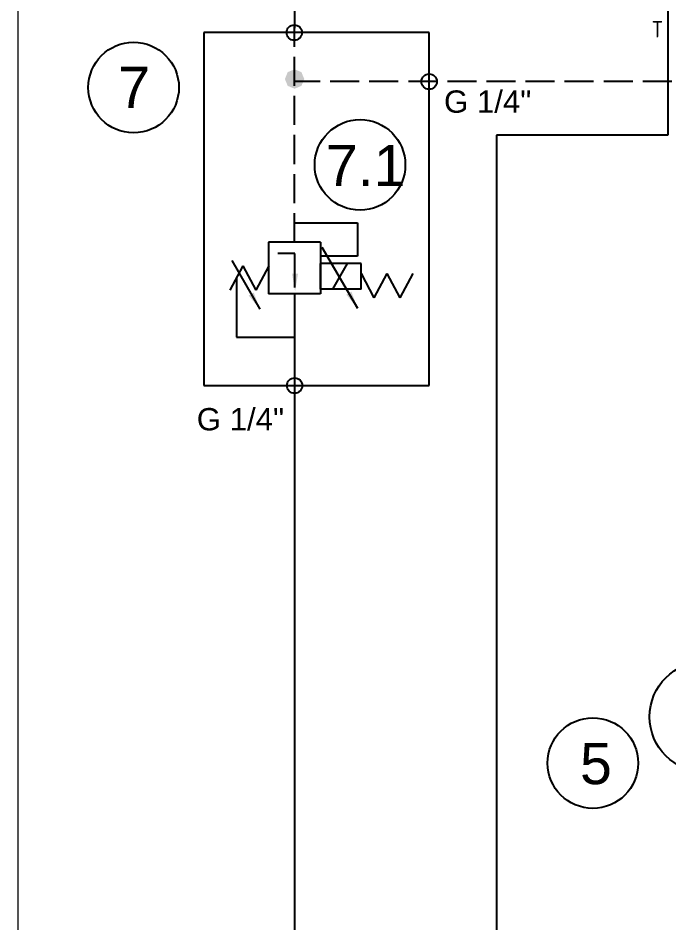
# Model space of a CAD drawing. Header units: inches. Extents: x -45549 to -45252, y 2679 to 2889.
# Drawn here: x -45549.06 to -45519.9, y 2711.41 to 2751.95 of the extents above; entities that cross this region are included whole.
import ezdxf
from ezdxf.enums import TextEntityAlignment as Align

# ---------------------------------------------------------------- set-up
doc = ezdxf.new("R2010")
doc.units = ezdxf.units.IN
doc.header["$MEASUREMENT"] = 0
doc.linetypes.add('HIDDEN', pattern=[3.5, 2.25, -1.25])
doc.linetypes.add('KESIKCIZGI', pattern=[4.375, 3.25, -1.125])
doc.layers.add('katman 1', color=7, linetype='Continuous')
doc.styles.add('ISO', font='ISO', dxfattribs={"height": 4})
doc.styles.get("Standard").update_dxf_attribs({"font": 'arial.ttf'})

msp = doc.modelspace()

# ---------------------------------------------------------------- linework, layer by layer
at = {"color": 3, "lineweight": 0}
msp.add_line((-45549.058, 2679.31), (-45549.058, 2889.31), dxfattribs=at)
at = {"color": 1, "linetype": 'HIDDEN'}
msp.add_line((-45536.673, 2764.251), (-45536.673, 2751.302), dxfattribs=at)
at = {"color": 5, "linetype": 'ByBlock'}
for p, q in [((-45519.959, 2752.465), (-45519.959, 2746.71)), ((-45519.959, 2746.71), (-45527.632, 2746.71)), ((-45527.632, 2746.71), (-45527.632, 2693.368)), ((-45536.673, 2739.591), (-45536.673, 2693.368))]:
    msp.add_line(p, q, dxfattribs=at)
at = {"color": 1, "linetype": 'KESIKCIZGI', "ltscale": 0.4}
for p, q in [((-45536.673, 2741.914), (-45536.673, 2751.647)), ((-45514.526, 2749.107), (-45536.687, 2749.107))]:
    msp.add_line(p, q, dxfattribs=at)
at = {"color": 3, "linetype": 'ByBlock'}
for p, q in [((-45540.744, 2751.302), (-45540.744, 2735.486)), ((-45530.644, 2751.302), (-45540.744, 2751.302)), ((-45530.644, 2735.486), (-45530.644, 2751.302)), ((-45540.744, 2735.486), (-45530.644, 2735.486))]:
    msp.add_line(p, q, dxfattribs=at)
at = {"color": 2, "linetype": 'ByBlock'}
for p, q in [((-45536.687, 2742.78), (-45533.852, 2742.78)), ((-45533.852, 2742.78), (-45533.852, 2741.289)), ((-45537.835, 2741.914), (-45537.835, 2739.591)), ((-45535.51, 2741.914), (-45537.835, 2741.914)), ((-45535.51, 2741.914), (-45535.51, 2739.591)), ((-45533.852, 2741.289), (-45535.51, 2741.289)), ((-45535.51, 2739.799), (-45535.51, 2740.96)), ((-45533.69, 2740.96), (-45535.51, 2740.96)), ((-45533.69, 2739.799), (-45533.69, 2740.96)), ((-45533.69, 2739.799), (-45535.51, 2739.799)), ((-45535.51, 2739.591), (-45537.835, 2739.591))]:
    msp.add_line(p, q, dxfattribs=at)
at = {"color": 7, "linetype": 'ByBlock'}
for p, q in [((-45536.661, 2741.406), (-45537.424, 2741.406)), ((-45536.661, 2739.881), (-45536.661, 2741.406)), ((-45539.49, 2741.084), (-45538.222, 2738.904)), ((-45538.988, 2740.85), (-45539.568, 2739.76)), ((-45538.988, 2740.85), (-45538.406, 2739.761)), ((-45537.826, 2740.851), (-45538.406, 2739.761))]:
    msp.add_line(p, q, dxfattribs=at)
at = {"color": 7}
for p, q in [((-45535.445, 2741.682), (-45533.848, 2738.948)), ((-45534.311, 2740.96), (-45534.98, 2739.804)), ((-45533.696, 2740.503), (-45533.116, 2739.412)), ((-45532.536, 2740.503), (-45533.116, 2739.412)), ((-45532.536, 2740.503), (-45531.954, 2739.413)), ((-45531.374, 2740.503), (-45531.954, 2739.413))]:
    msp.add_line(p, q, dxfattribs=at)
at = {"color": 1, "linetype": 'KESIKCIZGI', "ltscale": 6}
for p, q in [((-45539.278, 2740.305), (-45539.278, 2737.66)), ((-45539.278, 2737.66), (-45536.673, 2737.66))]:
    msp.add_line(p, q, dxfattribs=at)
at = {"color": 7, "linetype": 'ByBlock'}
for centre, radius in [((-45536.687, 2751.302), 0.345), ((-45530.644, 2749.107), 0.345), ((-45536.673, 2735.486), 0.345), ((-45518.289, 2720.646), 2.478), ((-45523.31, 2718.572), 2.029)]:
    msp.add_circle(centre, radius, dxfattribs=at)
at = {"color": 7, "linetype": 'Continuous'}
for centre in [(-45543.883, 2748.841), (-45533.74, 2745.374)]:
    msp.add_circle(centre, 2.029, dxfattribs=at)
at = {"color": 7, "linetype": 'ByBlock'}
for points in [[(-45536.783, 2740.495), (-45536.521, 2740.495), (-45536.652, 2739.709)], [(-45538.501, 2739.651), (-45538.728, 2739.52), (-45538.222, 2738.904)], [(-45534.127, 2739.694), (-45534.354, 2739.563), (-45533.848, 2738.947)]]:
    msp.add_solid(points, dxfattribs=at)
at = {"layer": 'katman 1', "color": 7, "linetype": 'Continuous', "lineweight": 9}
for points in [[(-45536.98, 2748.915), (-45537.107, 2749.222), (-45536.98, 2749.53)], [(-45536.673, 2748.787), (-45536.98, 2749.53), (-45536.673, 2749.657)], [(-45536.98, 2748.915), (-45536.98, 2749.53), (-45536.673, 2748.787)], [(-45536.673, 2748.787), (-45536.673, 2749.657), (-45536.365, 2748.915)], [(-45536.365, 2748.915), (-45536.673, 2749.657), (-45536.365, 2749.53)], [(-45536.365, 2748.915), (-45536.365, 2749.53), (-45536.238, 2749.222)]]:
    msp.add_solid(points, dxfattribs=at)

# ---------------------------------------------------------------- texts
at = {"color": 7, "linetype": 'Continuous', "style": 'ISO'}
msp.add_text('T', height=0.737, dxfattribs=at).set_placement((-45520.419, 2751.452), align=Align.MIDDLE)
at = {"color": 7, "linetype": 'Continuous'}
for s, height, p in [('7', 1.842, (-45544.575, 2747.931)), ('7.1', 1.8416, (-45535.274, 2744.424)), ('5', 1.842, (-45523.888, 2717.628))]:
    msp.add_text(s, height=height, dxfattribs=at).set_placement(p)
at = {"color": 7, "linetype": 'ByBlock', "char_height": 1, "width": 4.84845, "attachment_point": 1}
for insert in [(-45529.979, 2748.711), (-45541.054, 2734.479)]:
    msp.add_mtext('{G 1/4"}', dxfattribs=dict(at, insert=insert))

doc.saveas('drawing.dxf')
